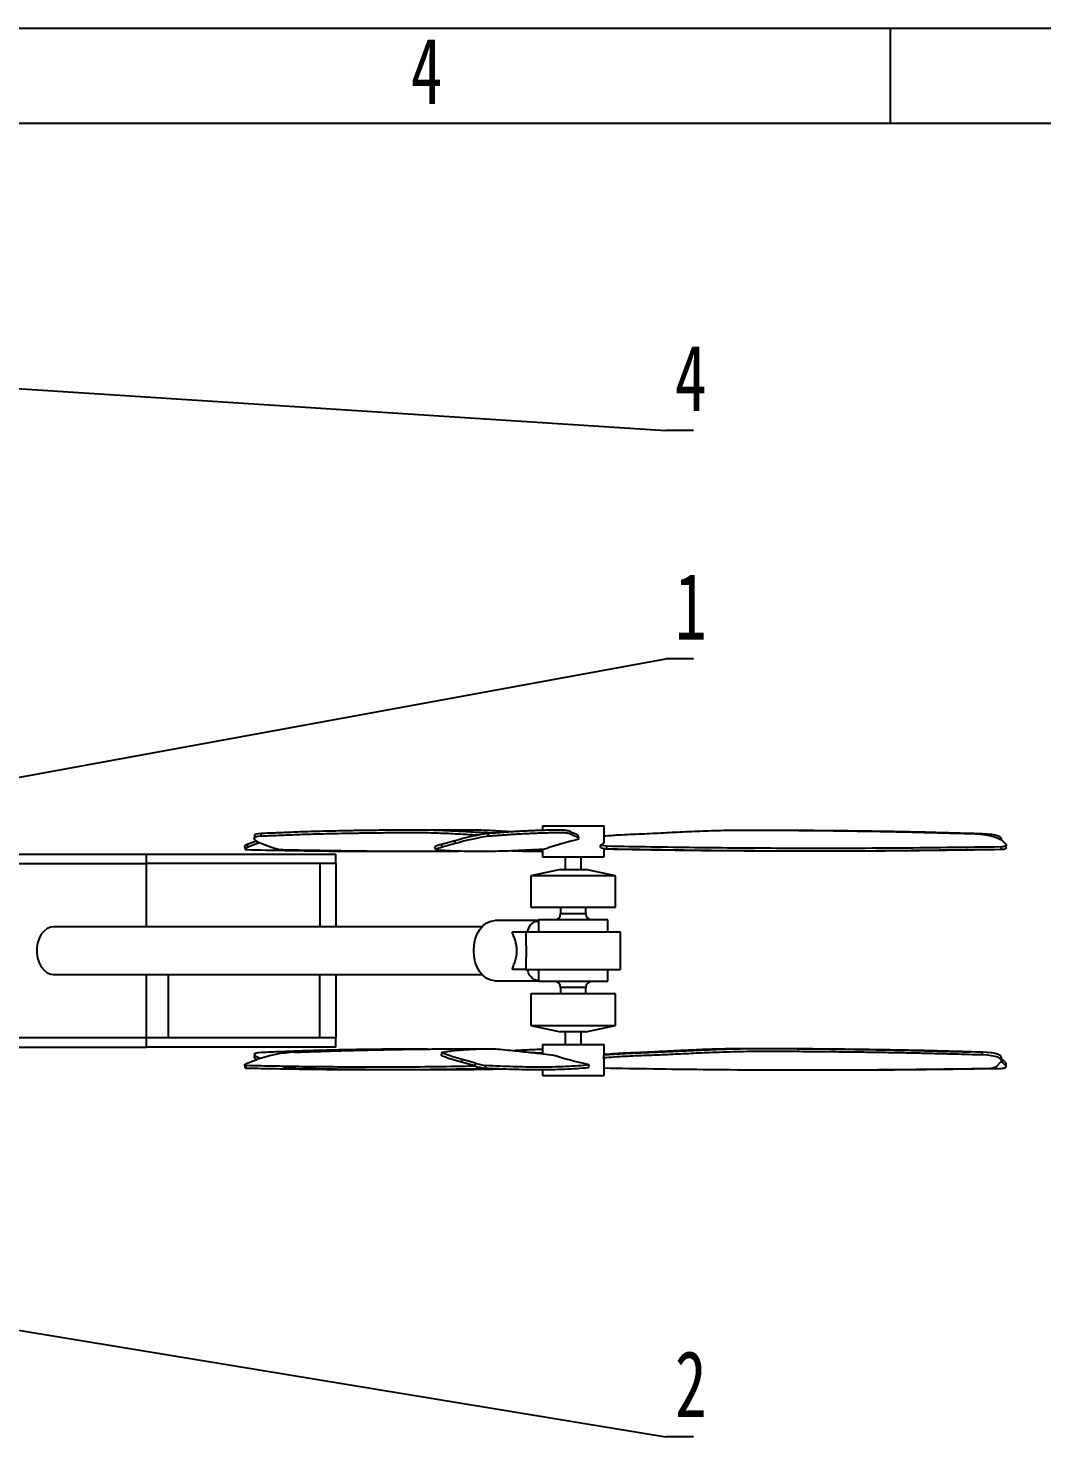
# Model space of a CAD drawing. Header units: millimetres. Extents: x 0 to 297, y 0 to 210.
# Drawn here: x 163 to 216.5, y 135.8 to 210 of the extents above; entities that cross this region are included whole.
import ezdxf

# ---------------------------------------------------------------- set-up
doc = ezdxf.new("R2010")
doc.units = ezdxf.units.MM
doc.layers.add('图框', color=7, linetype='Continuous')
doc.styles.add('SLDTEXTSTYLE5', font='TXT', dxfattribs={"width": 0.7})
doc.dimstyles.new('SLDDIMSTYLE0', dxfattribs={"dimtxt": 0.18, "dimasz": 1.016, "dimexe": 0, "dimexo": 0.0625, "dimgap": 0, "dimtad": 0, "dimtih": 1, "dimtoh": 1, "dimdec": 0, "dimrnd": 1e-09, "dimzin": 0, "dimdsep": 46, "dimtxsty": 'Standard', "dimblk1": 'DOT', "dimblk2": 'DOT', "dimsah": 1, "dimcen": 0.09, "dimadec": 0, "dimazin": 0, "dimtfac": 1.016, "dimtdec": 0, "dimtofl": 0, "dimtmove": 0, "dimatfit": 3, "dimldrblk": 'DOT', "dimfxl": 1, "dimfrac": 2, "dimtolj": 1, "dimtzin": 0, "dimarcsym": 0})

# ---------------------------------------------------------------- blocks, each defined once
blk = doc.blocks.new('SW_NOTE_0')
at = {"layer": '图框', "color": 0}
blk.add_line((1.459, 0), (0, 0), dxfattribs=at)
at = {"layer": '图框', "color": 0, "insert": (0.48, 4.522), "char_height": 3.5, "attachment_point": 1, "style": 'SLDTEXTSTYLE5'}
blk.add_mtext('1', dxfattribs=at)
blk = doc.blocks.new('_Dot')
at = {"color": 0, "linetype": 'ByBlock', "lineweight": -2}
blk.add_line((-0.5, 0), (-1, 0), dxfattribs=at)
at = {"color": 0, "linetype": 'ByBlock', "const_width": 0.5}
blk.add_lwpolyline([(-0.25, 0, 1), (0.25, 0, 1)], format="xyb", close=True, dxfattribs=at)
blk = doc.blocks.new('SW_NOTE_0_1')
at = {"layer": '图框', "color": 0}
blk.add_line((1.459, 0), (0, 0), dxfattribs=at)
at = {"layer": '图框', "color": 0, "insert": (0.48, 4.537), "char_height": 3.5, "attachment_point": 1, "style": 'SLDTEXTSTYLE5'}
blk.add_mtext('2', dxfattribs=at)
blk = doc.blocks.new('SW_NOTE_0_3')
at = {"layer": '图框', "color": 0}
blk.add_line((1.459, 0), (0, 0), dxfattribs=at)
at = {"layer": '图框', "color": 0, "insert": (0.48, 4.524), "char_height": 3.5, "attachment_point": 1, "style": 'SLDTEXTSTYLE5'}
blk.add_mtext('4', dxfattribs=at)

msp = doc.modelspace()

# ---------------------------------------------------------------- linework, layer by layer
at = {"color": 7, "linetype": 'Continuous', "lineweight": 25}
for p, q in [((190.156, 167.962), (190.156, 167.723)), ((190.156, 167.962), (193.406, 167.962)), ((193.406, 167.115), (193.406, 167.962)), ((175.08, 167.162), (174.596, 166.979)), ((175.136, 167.028), (174.624, 166.834)), ((174.982, 167.452), (174.955, 167.307)), ((175.136, 167.028), (175.114, 167.142)), ((175.259, 167.072), (175.136, 167.028)), ((175.319, 167.415), (175.347, 167.56)), ((175.368, 167.028), (175.88, 166.834)), ((185.535, 167.173), (184.835, 166.979)), ((185.572, 167.028), (184.872, 166.834)), ((185.572, 167.028), (185.535, 167.173)), ((187.323, 167.415), (187.285, 167.56)), ((192.083, 167.304), (192.046, 167.448)), ((214.358, 167.218), (214.354, 167.277)), ((214.412, 167.173), (214.599, 166.979)), ((159.499, 166.471), (169.262, 166.471)), ((169.262, 166.471), (169.262, 165.971)), ((169.262, 166.471), (179.262, 166.471)), ((174.458, 166.886), (174.486, 166.741)), ((174.624, 166.834), (174.596, 166.979)), ((179.262, 165.971), (179.262, 166.471)), ((184.518, 166.709), (184.48, 166.854)), ((184.872, 166.834), (184.835, 166.979)), ((188.946, 166.679), (190.156, 166.707)), ((190.156, 166.738), (190.156, 166.337)), ((190.156, 166.337), (193.406, 166.337)), ((190.194, 166.74), (190.422, 166.783)), ((191.364, 166.337), (191.364, 165.671)), ((192.197, 165.671), (192.197, 166.337)), ((193.561, 166.885), (193.216, 166.931)), ((193.551, 166.74), (193.232, 166.783)), ((193.406, 166.337), (193.406, 166.759)), ((193.551, 166.74), (193.561, 166.885)), ((214.348, 166.709), (214.358, 166.854)), ((214.605, 166.8), (214.615, 166.944)), ((159.499, 165.971), (169.262, 165.971)), ((159.499, 165.971), (169.262, 165.971)), ((179.262, 165.971), (169.262, 165.971)), ((169.262, 165.971), (169.262, 162.637)), ((178.428, 165.971), (178.428, 162.637)), ((179.262, 165.971), (179.262, 162.637)), ((191.115, 165.671), (189.547, 165.337)), ((191.115, 165.671), (192.446, 165.671)), ((194.014, 165.337), (192.446, 165.671)), ((189.547, 165.337), (189.547, 163.671)), ((194.014, 165.337), (189.547, 165.337)), ((194.014, 163.671), (194.014, 165.337)), ((189.547, 163.671), (194.014, 163.671)), ((191.114, 163.671), (191.114, 163.337)), ((191.114, 163.337), (191.309, 163.337)), ((191.309, 163.337), (192.447, 163.337)), ((192.447, 163.337), (192.447, 163.671)), ((186.969, 162.637), (164.38, 162.637)), ((189.947, 162.971), (187.656, 162.971)), ((189.947, 163.004), (189.947, 162.387)), ((190.484, 163.004), (189.947, 163.004)), ((193.614, 163.004), (190.484, 163.004)), ((193.614, 162.387), (193.614, 163.004)), ((189.284, 162.387), (194.281, 162.387)), ((194.281, 160.387), (194.281, 162.387)), ((189.284, 160.387), (194.281, 160.387)), ((189.947, 160.387), (189.947, 159.771)), ((193.614, 159.771), (193.614, 160.387)), ((164.38, 160.137), (186.969, 160.137)), ((169.262, 160.137), (169.262, 156.804)), ((170.428, 160.137), (170.428, 156.804)), ((178.428, 156.804), (178.428, 160.137)), ((179.262, 160.137), (179.262, 156.804)), ((187.656, 159.804), (189.947, 159.804)), ((189.947, 159.771), (190.484, 159.771)), ((190.484, 159.771), (193.614, 159.771)), ((189.547, 159.104), (189.547, 157.437)), ((194.014, 159.104), (189.547, 159.104)), ((191.114, 159.437), (191.114, 159.104)), ((191.309, 159.437), (191.114, 159.437)), ((192.447, 159.437), (191.309, 159.437)), ((192.447, 159.104), (192.447, 159.437)), ((194.014, 157.437), (194.014, 159.104)), ((189.547, 157.437), (191.115, 157.104)), ((189.547, 157.437), (194.014, 157.437)), ((192.446, 157.104), (194.014, 157.437)), ((159.499, 156.804), (169.262, 156.804)), ((159.499, 156.804), (169.262, 156.804)), ((169.262, 156.804), (169.262, 156.304)), ((169.262, 156.804), (170.428, 156.804)), ((170.428, 156.804), (178.428, 156.804)), ((178.428, 156.804), (179.262, 156.804)), ((179.262, 156.304), (179.262, 156.804)), ((192.446, 157.104), (191.115, 157.104)), ((191.364, 157.104), (191.364, 156.437)), ((192.197, 156.437), (192.197, 157.104)), ((159.499, 156.304), (169.262, 156.304)), ((179.262, 156.304), (169.262, 156.304)), ((174.982, 155.927), (174.955, 155.782)), ((184.863, 156.024), (184.825, 155.879)), ((190.156, 156.437), (190.156, 155.96)), ((190.156, 156.437), (193.406, 156.437)), ((193.406, 155.881), (193.406, 156.437)), ((213.362, 155.89), (213.352, 156.035)), ((174.458, 155.361), (174.486, 155.216)), ((174.558, 155.184), (174.531, 155.329)), ((174.596, 155.454), (175.108, 155.648)), ((185.889, 155.503), (185.927, 155.648)), ((186.589, 155.309), (185.889, 155.503)), ((186.626, 155.454), (185.927, 155.648)), ((186.589, 155.309), (186.626, 155.454)), ((187.138, 155.184), (187.175, 155.329)), ((192.542, 155.406), (192.629, 155.36)), ((192.591, 155.215), (192.629, 155.36)), ((193.386, 155.879), (193.38, 155.733)), ((193.406, 154.812), (193.406, 155.66)), ((214.129, 155.309), (214.317, 155.503)), ((214.402, 155.503), (214.35, 155.547)), ((214.364, 155.607), (214.354, 155.752)), ((214.412, 155.648), (214.358, 155.693)), ((214.402, 155.503), (214.412, 155.648)), ((214.589, 155.309), (214.402, 155.503)), ((214.599, 155.454), (214.412, 155.648)), ((214.589, 155.309), (214.599, 155.454)), ((214.605, 155.275), (214.615, 155.419)), ((190.156, 155.109), (190.156, 154.812)), ((190.156, 154.812), (193.406, 154.812))]:
    msp.add_line(p, q, dxfattribs=at)
at = {"color": 7, "linetype": 'Continuous', "lineweight": 25, "flags": 128}
for points in [[(175.319, 167.415), (175.159, 167.402), (175.042, 167.377), (174.973, 167.339), (174.954, 167.291), (174.986, 167.234), (175.068, 167.169), (175.197, 167.1), (175.368, 167.028)], [(175.347, 167.56), (175.186, 167.547), (175.07, 167.522), (175.001, 167.484), (174.982, 167.452)], [(212.71, 167.56), (212.987, 167.547), (213.263, 167.522), (213.529, 167.484), (213.775, 167.436), (213.994, 167.379), (214.176, 167.314), (214.317, 167.245), (214.412, 167.173)], [(213.352, 167.56), (213.605, 167.547), (213.832, 167.522), (214.025, 167.484), (214.178, 167.436), (214.285, 167.379), (214.344, 167.314), (214.351, 167.245), (214.345, 167.228)], [(174.596, 166.979), (174.545, 166.958), (174.505, 166.937), (174.476, 166.918), (174.461, 166.9), (174.458, 166.886)], [(174.624, 166.834), (174.572, 166.813), (174.532, 166.792), (174.504, 166.773), (174.489, 166.755), (174.486, 166.739), (174.498, 166.726), (174.522, 166.716), (174.558, 166.709)], [(214.605, 166.8), (214.603, 166.792), (214.591, 166.773), (214.564, 166.755), (214.526, 166.739), (214.476, 166.726), (214.416, 166.716), (214.348, 166.709)], [(214.599, 166.979), (214.613, 166.958), (214.614, 166.937), (214.601, 166.918), (214.574, 166.9), (214.536, 166.884), (214.486, 166.871), (214.426, 166.861), (214.358, 166.854)], [(164.38, 162.637), (164.237, 162.621), (164.053, 162.549), (163.884, 162.422), (163.738, 162.247), (163.623, 162.032), (163.543, 161.787), (163.501, 161.523), (163.501, 161.252), (163.543, 160.988), (163.623, 160.743), (163.738, 160.528), (163.884, 160.353), (164.053, 160.226), (164.237, 160.154), (164.38, 160.137)], [(186.536, 161.387), (186.558, 161.696), (186.621, 161.993), (186.725, 162.267), (186.864, 162.507), (187.034, 162.704), (187.227, 162.85), (187.437, 162.94), (187.656, 162.971)], [(187.656, 159.804), (187.437, 159.834), (187.227, 159.925), (187.034, 160.071), (186.864, 160.268), (186.725, 160.508), (186.621, 160.781), (186.558, 161.078), (186.536, 161.387)], [(175.262, 155.703), (175.224, 155.72), (175.096, 155.789), (175.014, 155.854), (174.982, 155.911), (175.001, 155.959), (175.07, 155.997), (175.186, 156.022), (175.347, 156.035)], [(185.927, 155.648), (185.675, 155.72), (185.445, 155.789), (185.245, 155.854), (185.082, 155.911), (184.961, 155.959), (184.887, 155.997), (184.863, 156.022), (184.888, 156.035)], [(214.354, 155.752), (214.344, 155.789), (214.285, 155.854), (214.178, 155.911), (214.025, 155.959), (213.832, 155.997), (213.605, 156.022), (213.352, 156.035)], [(174.531, 155.329), (174.494, 155.336), (174.47, 155.346), (174.459, 155.359), (174.461, 155.375), (174.476, 155.393), (174.505, 155.412), (174.545, 155.433), (174.596, 155.454)], [(174.558, 155.184), (174.522, 155.191), (174.498, 155.201), (174.486, 155.214), (174.486, 155.216)], [(185.889, 155.503), (185.637, 155.575), (185.407, 155.644), (185.207, 155.709), (185.044, 155.766), (184.924, 155.814), (184.85, 155.852), (184.825, 155.877), (184.825, 155.879)], [(214.317, 155.503), (214.361, 155.575), (214.354, 155.644), (214.295, 155.709), (214.188, 155.766), (214.035, 155.814), (213.842, 155.852), (213.615, 155.877), (213.362, 155.89)], [(214.348, 155.184), (214.416, 155.191), (214.476, 155.201), (214.526, 155.214), (214.564, 155.23), (214.591, 155.248), (214.603, 155.267), (214.603, 155.288), (214.589, 155.309)], [(214.615, 155.419), (214.613, 155.433), (214.599, 155.454)]]:
    msp.add_lwpolyline(points, dxfattribs=at)
at = {"color": 7, "linetype": 'Continuous', "lineweight": 25}
for centre, radius, start, end in [((189.114, 155.132), 12.562, 98.37057, 106.55427), ((189.151, 154.987), 12.562, 98.37057, 106.55427), ((176.661, 169.067), 2.365, 250.72827, 265.51966), ((185.08, 165.721), 1.282, 101.0219, 117.89687), ((185.117, 165.576), 1.282, 101.0219, 117.89687), ((190.781, 163.337), 0.333, 270, 0), ((192.781, 163.337), 0.333, 180, 270), ((190.781, 159.437), 0.333, 0, 90), ((192.781, 159.437), 0.333, 90, 180), ((177.418, 149.077), 6.965, 92.60355, 109.3651), ((175.156, 155.829), 0.206, 192.94873, 248.35558), ((187.974, 160.112), 4.998, 253.90998, 260.36549), ((188.012, 160.257), 4.998, 253.90998, 260.36549), ((213.663, 156.112), 0.929, 268.94289, 300.12878)]:
    msp.add_arc(centre, radius, start, end, dxfattribs=at)
for centre, major_axis, ratio, start_param, end_param in [((191.781, 167.072), (1.625, 0.422), 0.064978, 1.374803, 2.543552), ((191.781, 167.228), (1.625, -0.121), 0.257492, 5.814836, 6.302315), ((191.781, 165.454), (-0.467, 7.065), 0.220316, 4.886935, 4.908365), ((191.781, 155.703), (1.625, -0.422), 0.064978, 4.049351, 5.21676), ((191.781, 155.547), (1.625, 0.121), 0.257492, 6.264055, 6.443157)]:
    msp.add_ellipse(centre, major_axis=major_axis, ratio=ratio, start_param=start_param, end_param=end_param, dxfattribs=at)
for points, knots in [([(186.752, 167.469), (186.493, 167.484), (185.878, 167.52), (184.912, 167.568), (183.876, 167.597), (182.865, 167.599), (181.887, 167.588), (180.963, 167.577), (180.145, 167.564), (179.425, 167.551), (178.746, 167.536), (178.109, 167.52), (177.514, 167.501), (177, 167.482), (176.545, 167.464), (176.127, 167.446), (175.724, 167.429), (175.455, 167.42), (175.319, 167.415)], [0, 0, 0, 0, 0.0578, 0.136909, 0.219457, 0.305479, 0.396908, 0.479049, 0.552044, 0.616772, 0.674113, 0.73792, 0.792958, 0.841041, 0.883982, 0.923586, 0.961657, 1, 1, 1, 1]), ([(187.502, 167.575), (187.347, 167.583), (186.847, 167.61), (185.983, 167.661), (184.929, 167.713), (183.894, 167.742), (182.884, 167.744), (181.908, 167.733), (180.984, 167.722), (180.168, 167.709), (179.449, 167.696), (178.77, 167.681), (178.134, 167.665), (177.54, 167.646), (177.026, 167.627), (176.572, 167.609), (176.154, 167.591), (175.752, 167.574), (175.482, 167.565), (175.347, 167.56)], [0, 0, 0, 0, 0.033004, 0.106814, 0.181851, 0.260168, 0.341747, 0.428392, 0.506219, 0.575384, 0.63672, 0.691058, 0.751531, 0.803697, 0.849278, 0.889989, 0.927541, 0.963641, 1, 1, 1, 1]), ([(188.454, 167.644), (188.392, 167.649), (188.082, 167.674), (187.49, 167.713), (186.612, 167.742), (185.608, 167.744), (184.799, 167.736), (184.329, 167.73), (184.224, 167.729)], [0, 0, 0, 0, 0.051054, 0.256556, 0.47104, 0.69446, 0.931751, 1, 1, 1, 1]), ([(192.022, 167.442), (192.022, 167.459), (192.021, 167.505), (191.86, 167.54), (191.746, 167.599), (191.638, 167.661), (191.491, 167.713), (191.247, 167.742), (190.883, 167.744), (190.478, 167.733), (190.088, 167.722), (189.732, 167.709), (189.409, 167.696), (189.092, 167.681), (188.783, 167.665), (188.48, 167.646), (188.207, 167.627), (187.956, 167.609), (187.723, 167.591), (187.499, 167.574), (187.356, 167.565), (187.285, 167.56)], [0, 0, 0, 0, 0.035718, 0.101118, 0.165333, 0.229043, 0.293811, 0.361411, 0.431827, 0.506614, 0.573791, 0.633491, 0.686433, 0.733336, 0.785533, 0.830561, 0.869904, 0.905044, 0.937456, 0.968616, 1, 1, 1, 1]), ([(192.07, 167.258), (192.073, 167.289), (192.079, 167.351), (191.902, 167.395), (191.783, 167.454), (191.677, 167.515), (191.53, 167.568), (191.288, 167.597), (190.924, 167.599), (190.518, 167.588), (190.128, 167.577), (189.772, 167.564), (189.448, 167.551), (189.131, 167.536), (188.822, 167.52), (188.519, 167.501), (188.245, 167.482), (187.994, 167.464), (187.76, 167.446), (187.536, 167.429), (187.394, 167.42), (187.323, 167.415)], [0, 0, 0, 0, 0.0633685, 0.1268838, 0.1892554, 0.2511203, 0.3139974, 0.3796083, 0.4479808, 0.5206501, 0.5859377, 0.6439557, 0.6954029, 0.740978, 0.7916937, 0.8354386, 0.8736564, 0.9077866, 0.9392648, 0.9695242, 1, 1, 1, 1]), ([(193.406, 167.431), (193.664, 167.452), (194.3, 167.503), (195.384, 167.54), (196.555, 167.599), (197.72, 167.661), (198.922, 167.713), (200.2, 167.742), (201.574, 167.744), (202.956, 167.733), (204.269, 167.722), (205.442, 167.709), (206.484, 167.696), (207.479, 167.681), (208.424, 167.665), (209.322, 167.646), (210.109, 167.627), (210.814, 167.609), (211.465, 167.591), (212.091, 167.574), (212.503, 167.565), (212.71, 167.56)], [0, 0, 0, 0, 0.044248, 0.10907, 0.172717, 0.235863, 0.300058, 0.36706, 0.436853, 0.510979, 0.577562, 0.636734, 0.689207, 0.735695, 0.78743, 0.832059, 0.871055, 0.905884, 0.93801, 0.968894, 1, 1, 1, 1]), ([(201.882, 167.74), (202.102, 167.741), (202.807, 167.744), (203.932, 167.732), (205.224, 167.722), (206.372, 167.709), (207.389, 167.696), (208.356, 167.681), (209.268, 167.665), (210.13, 167.646), (210.881, 167.627), (211.55, 167.609), (212.167, 167.591), (212.761, 167.574), (213.155, 167.565), (213.352, 167.56)], [0, 0, 0, 0, 0.056327, 0.18054, 0.292114, 0.39127, 0.4792, 0.5571, 0.643794, 0.71858, 0.783925, 0.842288, 0.896122, 0.947875, 1, 1, 1, 1]), ([(174.558, 166.709), (175.909, 166.683), (178.61, 166.631), (181.54, 166.618), (183.124, 166.635), (183.248, 166.636)], [0, 0, 0, 0, 0.48, 0.959157, 1, 1, 1, 1]), ([(176.476, 166.709), (177.965, 166.683), (180.94, 166.63), (184.064, 166.619), (185.683, 166.637), (185.925, 166.64)], [0, 0, 0, 0, 0.460021, 0.919234, 1, 1, 1, 1]), ([(184.518, 166.709), (184.94, 166.682), (185.785, 166.628), (187.219, 166.624), (188.683, 166.66), (189.69, 166.713), (190.194, 166.74)], [0, 0, 0, 0, 0.280354, 0.560215, 0.780034, 1, 1, 1, 1]), ([(188.427, 166.66), (188.602, 166.653), (189.242, 166.626), (189.771, 166.631), (190.156, 166.634)], [0, 0, 0, 0, 0.272657, 1, 1, 1, 1]), ([(213.646, 166.709), (211.68, 166.682), (207.752, 166.628), (202.342, 166.624), (197.559, 166.658), (194.735, 166.708), (193.406, 166.732)], [0, 0, 0, 0, 0.287348, 0.574192, 0.799494, 1, 1, 1, 1]), ([(214.348, 166.709), (212.434, 166.682), (208.61, 166.628), (203.208, 166.624), (198.189, 166.66), (195.097, 166.713), (193.551, 166.74)], [0, 0, 0, 0, 0.280354, 0.560215, 0.780034, 1, 1, 1, 1]), ([(214.358, 166.854), (212.444, 166.827), (208.62, 166.773), (203.218, 166.769), (198.199, 166.805), (195.107, 166.858), (193.561, 166.885)], [0, 0, 0, 0, 0.280354, 0.560215, 0.780034, 1, 1, 1, 1]), ([(189.373, 162.387), (189.416, 162.516), (189.48, 162.708), (189.648, 162.865), (189.782, 162.95), (189.899, 162.948), (189.947, 162.948)], [0, 0, 0, 0, 0.422845, 0.632364, 0.849539, 1, 1, 1, 1]), ([(188.566, 160.387), (188.589, 160.454), (188.635, 160.587), (188.719, 160.819), (188.785, 161.053), (188.818, 161.279), (188.819, 161.506), (188.789, 161.691), (188.74, 161.886), (188.679, 162.071), (188.612, 162.249), (188.579, 162.349), (188.566, 162.387)], [0, 0, 0, 0, 0.131407, 0.264963, 0.386847, 0.459281, 0.533795, 0.638798, 0.679815, 0.799875, 0.923276, 1, 1, 1, 1]), ([(188.566, 162.387), (188.659, 162.387), (188.847, 162.387), (189.052, 162.387), (189.205, 162.387), (189.269, 162.387), (189.281, 162.387), (189.284, 162.387)], [0, 0, 0, 0, 0.233449, 0.474204, 0.703204, 0.938597, 1, 1, 1, 1]), ([(189.284, 162.387), (189.284, 162.355), (189.288, 162.089), (189.296, 161.68), (189.295, 161.036), (189.288, 160.646), (189.284, 160.387)], [0, 0, 0, 0, 0.0493631, 0.4094146, 0.6093344, 1, 1, 1, 1]), ([(189.284, 160.387), (189.253, 160.387), (189.184, 160.387), (188.901, 160.387), (188.648, 160.387), (188.566, 160.387)], [0, 0, 0, 0, 0.360619, 0.792278, 1, 1, 1, 1]), ([(189.947, 159.819), (189.925, 159.817), (189.792, 159.807), (189.612, 159.925), (189.471, 160.105), (189.403, 160.276), (189.382, 160.353), (189.373, 160.387)], [0, 0, 0, 0, 0.068233, 0.40524, 0.759211, 0.892679, 1, 1, 1, 1]), ([(175.347, 156.035), (175.515, 156.041), (175.852, 156.053), (176.362, 156.075), (176.913, 156.098), (177.49, 156.119), (178.113, 156.139), (178.792, 156.157), (179.59, 156.174), (180.452, 156.189), (181.373, 156.202), (182.34, 156.212), (183.273, 156.223), (183.933, 156.209), (184.21, 156.204)], [0, 0, 0, 0, 0.059398, 0.119132, 0.183554, 0.257021, 0.323935, 0.401254, 0.49111, 0.595636, 0.691253, 0.798707, 0.915578, 1, 1, 1, 1]), ([(177.102, 156.035), (177.301, 156.041), (177.702, 156.053), (178.328, 156.075), (178.999, 156.098), (179.69, 156.119), (180.417, 156.139), (181.19, 156.157), (182.079, 156.174), (183.019, 156.189), (184.009, 156.202), (185.031, 156.212), (185.987, 156.223), (186.548, 156.21), (186.766, 156.205)], [0, 0, 0, 0, 0.060002, 0.120342, 0.18542, 0.259633, 0.327227, 0.405332, 0.496101, 0.601688, 0.698277, 0.806823, 0.924881, 1, 1, 1, 1]), ([(184.888, 156.035), (184.934, 156.041), (185.025, 156.053), (185.154, 156.075), (185.295, 156.098), (185.45, 156.119), (185.626, 156.139), (185.827, 156.157), (186.074, 156.174), (186.35, 156.189), (186.653, 156.202), (186.977, 156.213), (187.335, 156.221), (187.782, 156.205), (188.303, 156.158), (188.813, 156.103), (189.287, 156.049), (189.74, 156.003), (190.181, 155.961), (190.567, 155.907), (190.759, 155.879)], [0, 0, 0, 0, 0.037931, 0.076076, 0.117216, 0.164132, 0.206862, 0.256238, 0.313619, 0.380368, 0.441429, 0.510048, 0.584681, 0.658688, 0.728788, 0.782442, 0.835952, 0.890248, 0.945233, 1, 1, 1, 1]), ([(188.583, 156.127), (188.641, 156.131), (188.812, 156.141), (189.103, 156.157), (189.474, 156.174), (189.83, 156.188), (190.06, 156.195), (190.156, 156.198)], [0, 0, 0, 0, 0.1023621, 0.3028572, 0.5358595, 0.8069011, 1, 1, 1, 1]), ([(189.221, 156.058), (189.248, 156.055), (189.489, 156.036), (189.811, 156.016), (190.091, 155.995), (190.156, 155.99)], [0, 0, 0, 0, 0.089487, 0.791933, 1, 1, 1, 1]), ([(213.362, 155.89), (213.117, 155.896), (212.624, 155.908), (211.869, 155.93), (211.056, 155.953), (210.209, 155.974), (209.306, 155.994), (208.33, 156.012), (207.193, 156.029), (205.975, 156.044), (204.68, 156.057), (203.331, 156.068), (201.893, 156.076), (200.421, 156.06), (199.07, 156.013), (197.856, 155.957), (196.748, 155.904), (195.634, 155.858), (194.511, 155.816), (193.756, 155.761), (193.38, 155.733)], [0, 0, 0, 0, 0.037922, 0.07606, 0.117197, 0.164116, 0.206855, 0.256247, 0.313652, 0.380434, 0.441528, 0.510188, 0.584826, 0.658786, 0.728843, 0.782477, 0.83598, 0.890276, 0.94525, 1, 1, 1, 1]), ([(213.352, 156.035), (213.107, 156.041), (212.614, 156.053), (211.86, 156.075), (211.047, 156.098), (210.202, 156.119), (209.299, 156.139), (208.324, 156.157), (207.188, 156.174), (205.972, 156.189), (204.679, 156.202), (203.332, 156.213), (201.895, 156.221), (200.424, 156.205), (199.073, 156.158), (197.859, 156.103), (196.752, 156.049), (195.639, 156.003), (194.517, 155.961), (193.762, 155.907), (193.386, 155.879)], [0, 0, 0, 0, 0.037931, 0.076076, 0.117216, 0.164132, 0.206862, 0.256238, 0.313619, 0.380368, 0.441429, 0.510048, 0.584681, 0.658688, 0.728788, 0.782442, 0.835952, 0.890248, 0.945233, 1, 1, 1, 1]), ([(212.71, 156.035), (212.453, 156.041), (211.937, 156.053), (211.141, 156.075), (210.283, 156.098), (209.396, 156.119), (208.456, 156.139), (207.446, 156.157), (206.278, 156.174), (205.033, 156.189), (203.715, 156.202), (202.345, 156.213), (200.893, 156.221), (199.453, 156.205), (198.194, 156.158), (197.086, 156.103), (196.082, 156.05), (195.059, 156.003), (194.142, 155.968), (193.611, 155.924), (193.406, 155.907)], [0, 0, 0, 0, 0.03871, 0.077639, 0.119624, 0.167503, 0.211111, 0.261501, 0.320061, 0.388181, 0.450496, 0.520525, 0.596691, 0.672218, 0.743758, 0.798514, 0.853124, 0.908534, 0.964649, 1, 1, 1, 1]), ([(186.627, 155.299), (186.195, 155.29), (184.268, 155.251), (181.303, 155.243), (177.7, 155.262), (175.588, 155.306), (174.531, 155.329)], [0, 0, 0, 0, 0.1006671, 0.4500729, 0.7248129, 1, 1, 1, 1]), ([(187.484, 155.17), (186.774, 155.155), (184.566, 155.109), (181.328, 155.098), (177.728, 155.117), (175.615, 155.162), (174.558, 155.184)], [0, 0, 0, 0, 0.155372, 0.483524, 0.741552, 1, 1, 1, 1]), ([(188.166, 155.142), (187.968, 155.138), (186.431, 155.104), (183.698, 155.099), (179.998, 155.117), (177.651, 155.162), (176.476, 155.184)], [0, 0, 0, 0, 0.0543424, 0.4217461, 0.710638, 1, 1, 1, 1]), ([(192.591, 155.215), (192.19, 155.182), (191.389, 155.117), (190.013, 155.097), (188.602, 155.117), (187.626, 155.162), (187.138, 155.184)], [0, 0, 0, 0, 0.279917, 0.559681, 0.779662, 1, 1, 1, 1]), ([(192.629, 155.36), (192.228, 155.327), (191.427, 155.261), (190.051, 155.242), (188.639, 155.262), (187.663, 155.307), (187.175, 155.329)], [0, 0, 0, 0, 0.279917, 0.559681, 0.779662, 1, 1, 1, 1]), ([(193.406, 155.207), (195.144, 155.178), (198.786, 155.115), (204.003, 155.097), (209.011, 155.117), (212.1, 155.162), (213.646, 155.184)], [0, 0, 0, 0, 0.261976, 0.54871, 0.774172, 1, 1, 1, 1]), ([(204.837, 155.106), (204.985, 155.105), (206.663, 155.097), (209.839, 155.12), (212.844, 155.163), (214.348, 155.184)], [0, 0, 0, 0, 0.046035, 0.52263, 1, 1, 1, 1])]:
    msp.add_open_spline(points, degree=3, knots=knots, dxfattribs=at)
at = {"layer": '图框'}
for p, q in [((0, 210), (297, 210)), ((208.5, 210), (208.5, 205))]:
    msp.add_line(p, q, dxfattribs=at)
at = {"layer": '图框', "linetype": 'Continuous', "lineweight": 25}
msp.add_line((25, 205), (292, 205), dxfattribs=at)

# ---------------------------------------------------------------- block references
at = {"layer": '图框'}
for name, p in [('SW_NOTE_0_3', (196.665, 188.793)), ('SW_NOTE_0', (196.665, 176.762)), ('SW_NOTE_0_1', (196.665, 135.766))]:
    msp.add_blockref(name, p, dxfattribs=at)

# ---------------------------------------------------------------- texts
at = {"layer": '图框', "insert": (184.044, 209.502), "char_height": 3.5, "attachment_point": 2, "style": 'SLDTEXTSTYLE5'}
msp.add_mtext('4', dxfattribs=at)

# ---------------------------------------------------------------- leaders
at = {"layer": '图框'}
for points in [[(152.531, 191.649), (196.665, 188.793)], [(152.644, 168.718), (196.665, 176.762)], [(142.768, 144.651), (196.665, 135.766)]]:
    msp.add_leader(points, dimstyle='SLDDIMSTYLE0', dxfattribs=at)

doc.saveas('drawing.dxf')
